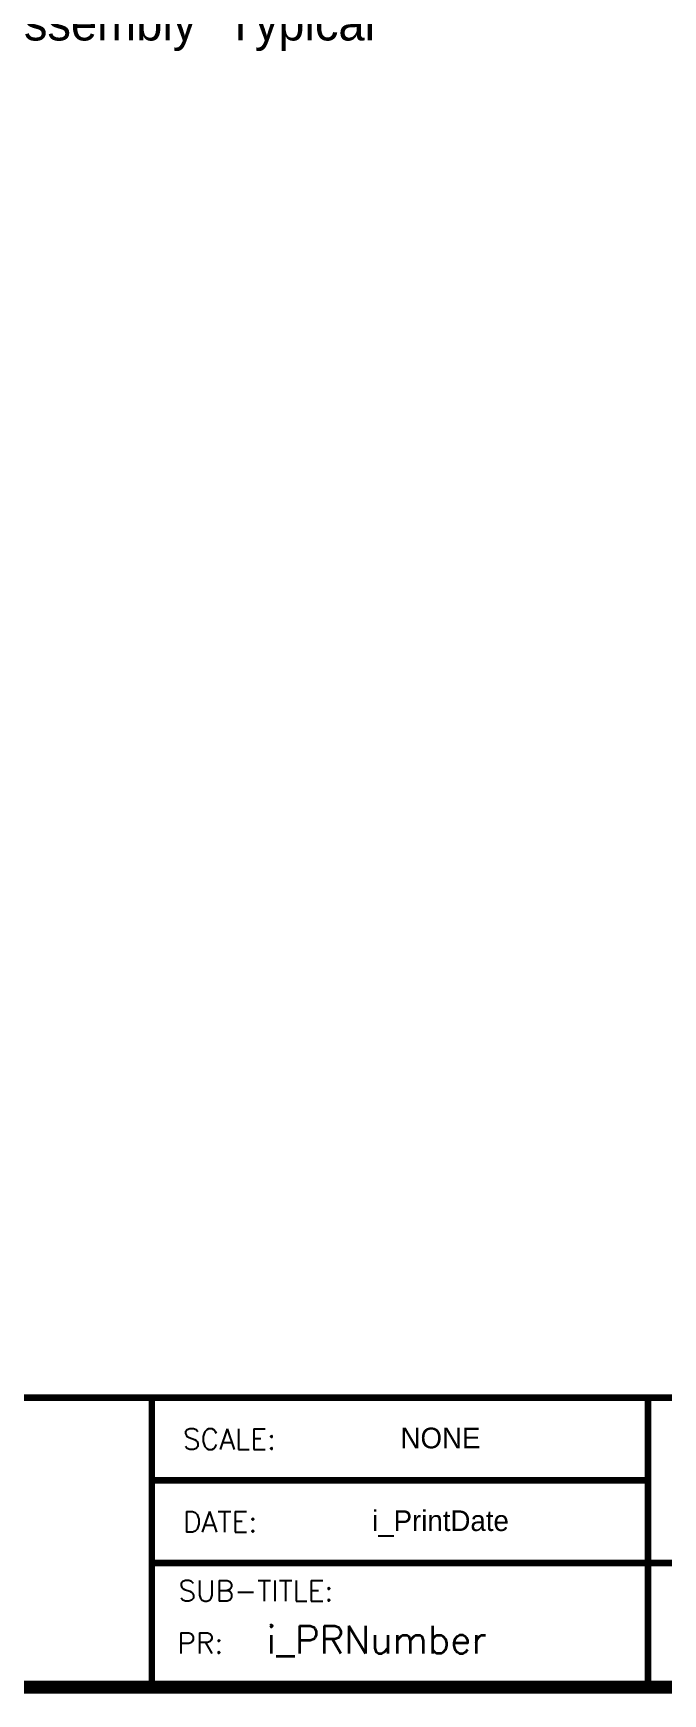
# Model space of a CAD drawing. Header units: inches. Extents: x 547 to 857, y 246 to 442.
# Drawn here: x 714.6 to 750.4, y 249.5 to 344 of the extents above; entities that cross this region are included whole.
import ezdxf
from ezdxf import colors
from ezdxf.entities.mleader import LeaderData, LeaderLine
from ezdxf.enums import TextEntityAlignment as Align
from ezdxf.math import Vec2, Vec3

# ---------------------------------------------------------------- set-up
doc = ezdxf.new("R2010")
doc.units = ezdxf.units.IN
doc.header["$MEASUREMENT"] = 0
doc.linetypes.add('PHANTOM', pattern=[0.5, 0.25, -0.05, 0.05, -0.05, 0.05, -0.05])
doc.layers.add('Hingeable', color=7, linetype='PHANTOM')
doc.styles.add('SIMPLEX', font='SIMPLEX')

msp = doc.modelspace()

# ---------------------------------------------------------------- linework, layer by layer
for p, q in [((721.3364, 266.3797), (815.4134, 266.3797)), ((721.3364, 249.9162), (721.3364, 266.3797)), ((749.5595, 266.3797), (749.5595, 249.9162)), ((749.5595, 261.6759), (721.3364, 261.6759)), ((815.4134, 256.972), (721.3364, 256.972))]:
    msp.add_line(p, q)
for points, const_width in [([(551.9978, 249.9162), (853.0442, 249.9162), (853.0442, 438.0702), (551.9978, 438.0702), (551.9978, 249.9162)], 0.7526), ([(853.0442, 266.3797), (627.2594, 266.3797), (627.2594, 249.9162)], 0.3763), ([(721.3364, 266.3797), (721.3364, 249.9162)], 0.3763), ([(749.5595, 266.3797), (749.5595, 249.9162)], 0.3763), ([(749.5595, 261.6759), (721.3364, 261.6759)], 0.3763), ([(815.4134, 256.972), (721.3364, 256.972)], 0.3763)]:
    msp.add_lwpolyline(points, dxfattribs=dict(const_width=const_width))

# ---------------------------------------------------------------- texts
at = {"style": 'SIMPLEX'}
for s, height, p in [('SCALE:', 1.17596, (723.1003, 263.4398)), ('DATE:', 1.17596, (723.1003, 258.7359)), ('SUB-TITLE:', 1.17596, (722.8455, 254.8081)), ('i_PRNumber', 1.56168, (727.8663, 251.8342))]:
    msp.add_text(s, height=height, dxfattribs=at).set_placement(p)
for s, height, p in [('NONE', 1.17596, (737.7562, 263.5019)), ('i_PrintDate', 1.175963, (737.7562, 258.7981))]:
    msp.add_text(s, height=height).set_placement(p, align=Align.CENTER)
msp.add_text('PR:', height=1.17596, dxfattribs=at).set_placement((725.404, 251.8342), align=Align.RIGHT)

# ---------------------------------------------------------------- leaders
at = {"layer": 'Hingeable', "linetype": 'PHANTOM', "ltscale": 10}
ml = msp.add_multileader_mtext('Standard', dxfattribs=at)
ml.set_content('Hingeable, Lift Off\\PFan Assembly "Typical"', color=256)
ml.set_leader_properties()
ml.build(insert=Vec2(0, 0))
ml.multileader.update_dxf_attribs({"text_right_attachment_type": 6, "dogleg_length": 2, "arrow_head_size": 1.5})
ctx = ml.context
ctx.base_point, ctx.char_height, ctx.arrow_head_size, ctx.landing_gap_size, ctx.plane_origin = Vec3(706.4252, 347.5814), 2, 1.5, 0.5, Vec3(695.3671, 352.2201)
ctx.right_attachment = 6
notes = []
notes.append((ctx, [(0, (1, 1, 0), (704.4252, 347.5814), (1, 0), 2, [(0, [(695.3671, 352.2201)], 0, [])])]))
ctx.mtext.insert, ctx.mtext.flow_direction = Vec3(706.9252, 348.9148), 5
for ctx, leaders in notes:
    for number, flags, end, landing, length, lines in leaders:
        leader = LeaderData()
        leader.index, (leader.has_last_leader_line, leader.has_dogleg_vector, leader.attachment_direction) = number, flags
        leader.last_leader_point, leader.dogleg_vector, leader.dogleg_length = Vec3(end), Vec3(landing), length
        for number, points, colour, breaks in lines:
            line = LeaderLine()
            line.index, line.vertices, line.color, line.breaks = number, Vec3.list(points), colors.encode_raw_color(colour), breaks
            leader.lines.append(line)
        ctx.leaders.append(leader)

doc.saveas('drawing.dxf')
